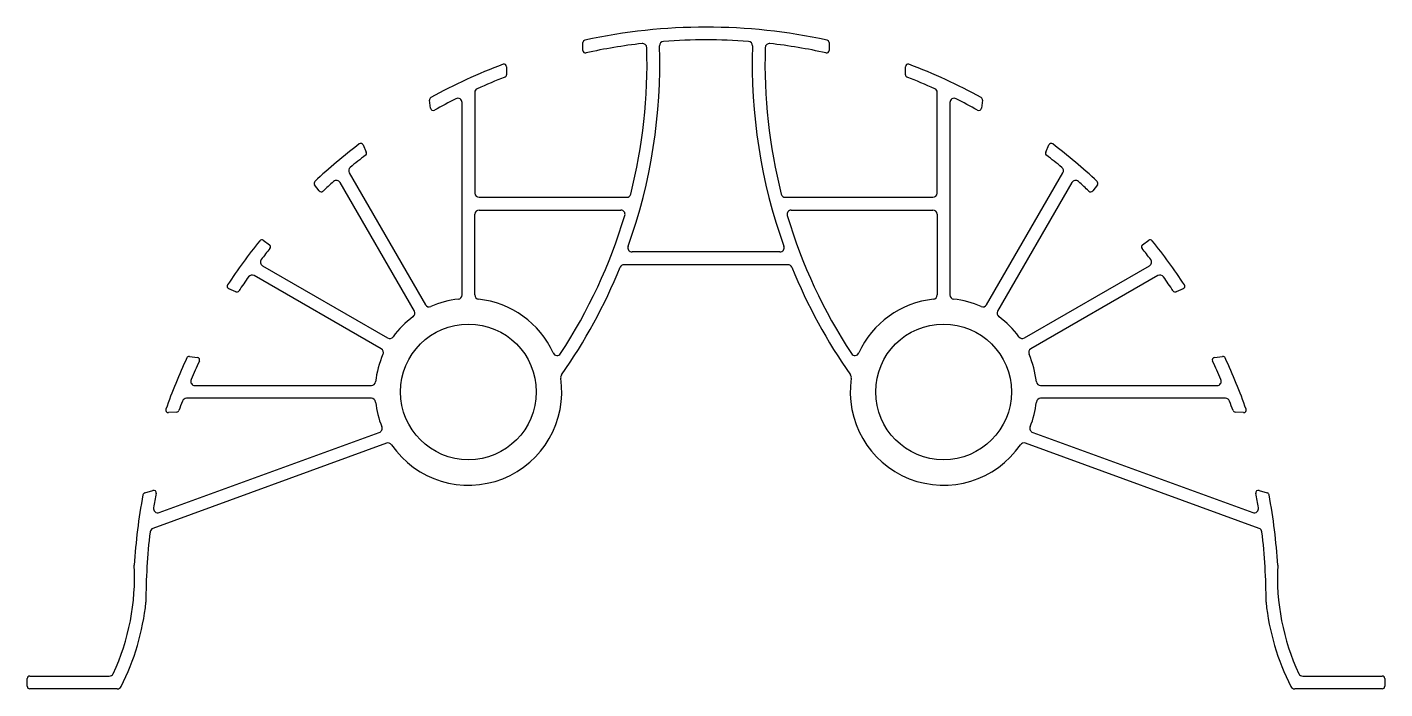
# Model space of a CAD drawing. Extents: x 667 to 827, y 587 to 665.
import ezdxf

# ---------------------------------------------------------------- set-up
doc = ezdxf.new("R2010")
doc.units = 0
doc.layers.add('A-WALLS', color=7, linetype='CONTINUOUS')

msp = doc.modelspace()

# ---------------------------------------------------------------- linework, layer by layer
at = {"layer": 'A-WALLS'}
for p, q in [((732.71, 662.45), (732.71, 663.37)), ((761.71, 663.37), (761.71, 662.45)), ((723.71, 660.53), (723.71, 659.57)), ((770.71, 659.57), (770.71, 660.53)), ((714.75, 655.63), (714.63, 656.58)), ((718.46, 633.62), (718.46, 656.3)), ((719.96, 657.48), (719.96, 645.63)), ((774.46, 645.63), (774.46, 657.48)), ((775.96, 656.3), (775.96, 633.62)), ((779.8, 656.58), (779.67, 655.63)), ((706.81, 651.3), (707.17, 650.44)), ((787.25, 650.44), (787.61, 651.3)), ((705.16, 648.02), (714.14, 632.46)), ((780.28, 632.46), (789.26, 648.02)), ((701.63, 645.89), (701.09, 646.61)), ((712.85, 631.71), (704.1, 646.87)), ((790.32, 646.87), (781.58, 631.71)), ((793.33, 646.61), (792.79, 645.89)), ((720.46, 645.13), (737.86, 645.13)), ((756.56, 645.13), (773.96, 645.13)), ((720.46, 643.63), (737.17, 643.63)), ((757.26, 643.63), (773.96, 643.63)), ((719.96, 633.62), (719.96, 643.13)), ((774.46, 643.13), (774.46, 633.62)), ((695.04, 640.06), (695.76, 639.53)), ((798.66, 639.53), (799.39, 640.06)), ((755.92, 638.69), (738.5, 638.69)), ((694.95, 637.06), (709.69, 628.55)), ((756.87, 637.19), (737.55, 637.19)), ((784.74, 628.55), (799.48, 637.06)), ((708.94, 627.26), (693.96, 635.9)), ((800.47, 635.9), (785.49, 627.26)), ((691.8, 634), (690.96, 634.36)), ((803.46, 634.36), (802.62, 634)), ((686.34, 626.37), (687.27, 626.25)), ((807.15, 626.25), (808.08, 626.37)), ((686.98, 622.94), (707.78, 622.94)), ((786.64, 622.94), (807.44, 622.94)), ((707.78, 621.44), (685.98, 621.44)), ((808.45, 621.44), (786.64, 621.44)), ((684.84, 619.81), (683.86, 619.75)), ((810.56, 619.75), (809.58, 619.81)), ((709.57, 616.14), (682.02, 606.11)), ((682.77, 607.98), (708.71, 617.42)), ((812.4, 606.11), (784.85, 616.14)), ((785.71, 617.42), (811.65, 607.98)), ((681.06, 610.28), (682.03, 610.58)), ((812.39, 610.58), (813.36, 610.28)), ((667.21, 587.49), (667.21, 588.39)), ((667.51, 588.69), (676.89, 588.69)), ((817.53, 588.69), (826.91, 588.69)), ((827.21, 588.39), (827.21, 587.49)), ((677.83, 587.19), (667.51, 587.19)), ((826.91, 587.19), (816.59, 587.19))]:
    msp.add_line(p, q, dxfattribs=at)
for centre in [(719.21, 622.19), (775.21, 622.19)]:
    msp.add_circle(centre, 8, dxfattribs=at)
for centre, radius, start, end in [((747.21, 597.69), 67.5, 77.8009, 102.1991), ((733.01, 663.37), 0.3, 102.1991, 180), ((733.01, 662.45), 0.3, 180, 282.3673), ((747.21, 597.69), 66, 96.5541, 102.3673), ((677.95, 660.86), 63.81, 340.3073, 1.906), ((677.95, 660.86), 62.31, 345.7342, 1.7621), ((739.73, 662.76), 0.5, 1.7621, 96.5541), ((742.23, 663), 0.5, 94.3627, 181.906), ((747.21, 597.69), 66, 85.6373, 94.3627), ((752.19, 663), 0.5, 358.094, 85.6373), ((816.47, 660.86), 63.81, 178.094, 199.6927), ((816.47, 660.86), 62.31, 178.2379, 194.2658), ((754.69, 662.76), 0.5, 83.4459, 178.2379), ((747.21, 597.69), 66, 77.6327, 83.4459), ((761.41, 662.45), 0.3, 257.6327, 360), ((761.41, 663.37), 0.3, 360, 77.8009), ((747.21, 597.69), 67.5, 110.7424, 118.7161), ((723.41, 660.53), 0.3, 0, 110.7424), ((771.01, 660.53), 0.3, 69.2576, 180), ((747.21, 597.69), 67.5, 61.2839, 69.2576), ((747.21, 597.69), 66, 111.0372, 114.1042), ((723.41, 659.57), 0.3, 291.0372, 0), ((771.01, 659.57), 0.3, 180, 248.9628), ((747.21, 597.69), 66, 65.8958, 68.9628), ((720.46, 657.48), 0.5, 114.1042, 180), ((773.96, 657.48), 0.5, 360, 65.8958), ((714.92, 656.62), 0.3, 118.7161, 187.5928), ((747.21, 597.69), 66, 116.5235, 119.0169), ((717.96, 656.3), 0.5, 360, 116.5235), ((776.46, 656.3), 0.5, 63.4765, 180), ((747.21, 597.69), 66, 60.9831, 63.4765), ((779.5, 656.62), 0.3, 352.4072, 61.2839), ((715.05, 655.67), 0.3, 187.5928, 299.0169), ((779.37, 655.67), 0.3, 240.9831, 352.4072), ((747.21, 597.69), 67.5, 127.2525, 133.0534), ((706.53, 651.18), 0.3, 23.0781, 127.2525), ((787.89, 651.18), 0.3, 52.7475, 156.9219), ((747.21, 597.69), 67.5, 46.9466, 52.7475), ((747.21, 597.69), 66, 127.449, 129.4451), ((706.9, 650.32), 0.3, 307.449, 23.0781), ((787.52, 650.32), 0.3, 156.9219, 232.551), ((747.21, 597.69), 66, 50.5549, 52.551), ((705.6, 648.27), 0.5, 129.4451, 210), ((788.83, 648.27), 0.5, 330, 50.5549), ((701.33, 646.79), 0.3, 133.0534, 216.5652), ((747.21, 597.69), 66, 131.6698, 133.1418), ((703.66, 646.62), 0.5, 30, 131.6698), ((790.76, 646.62), 0.5, 48.3302, 150), ((747.21, 597.69), 66, 46.8582, 48.3302), ((793.09, 646.79), 0.3, 323.4348, 46.9466), ((701.87, 646.07), 0.3, 216.5652, 313.1418), ((720.46, 645.63), 0.5, 180, 270), ((737.86, 645.63), 0.5, 270, 345.7342), ((756.56, 645.63), 0.5, 194.2658, 270), ((773.96, 645.63), 0.5, 270, 360), ((792.55, 646.07), 0.3, 226.8582, 323.4348), ((720.46, 643.13), 0.5, 90, 180), ((737.17, 643.13), 0.5, 343.3295, 90), ((757.26, 643.13), 0.5, 90, 196.6705), ((773.96, 643.13), 0.5, 360, 90), ((677.95, 660.86), 62.31, 326.7755, 343.3295), ((816.47, 660.86), 62.31, 196.6705, 213.2245), ((747.21, 597.69), 67.5, 141.1755, 146.6432), ((694.86, 639.82), 0.3, 53.5264, 141.1755), ((799.56, 639.82), 0.3, 38.8245, 126.4736), ((747.21, 597.69), 67.5, 33.3568, 38.8245), ((747.21, 597.69), 66, 141.1435, 142.5722), ((695.58, 639.28), 0.3, 321.1435, 53.5264), ((738.5, 639.19), 0.5, 160.3073, 270), ((755.92, 639.19), 0.5, 270, 19.6927), ((798.84, 639.28), 0.3, 126.4736, 218.8565), ((747.21, 597.69), 66, 37.4278, 38.8565), ((695.2, 637.5), 0.5, 142.5722, 240), ((677.95, 660.86), 63.81, 324.9215, 337.9232), ((737.55, 636.69), 0.5, 90, 157.9232), ((756.87, 636.69), 0.5, 22.0768, 90), ((816.47, 660.86), 63.81, 202.0768, 215.0785), ((799.23, 637.5), 0.5, 300, 37.4278), ((747.21, 597.69), 66, 144.7726, 146.5055), ((693.71, 635.47), 0.5, 60, 144.7726), ((800.72, 635.47), 0.5, 35.2274, 120), ((747.21, 597.69), 66, 33.4945, 35.2274), ((691.08, 634.64), 0.3, 146.6432, 246.685), ((691.92, 634.28), 0.3, 246.685, 326.5055), ((717.96, 633.62), 0.5, 276.2401, 0), ((720.46, 633.62), 0.5, 180, 263.7599), ((773.96, 633.62), 0.5, 276.2401, 360), ((776.46, 633.62), 0.5, 180, 263.7599), ((802.5, 634.28), 0.3, 213.4945, 293.315), ((803.34, 634.64), 0.3, 293.315, 33.3568), ((714.58, 632.71), 0.5, 210, 293.7599), ((719.21, 622.19), 11, 96.2401, 113.7599), ((719.21, 622.19), 11, 24.69, 83.7599), ((775.21, 622.19), 11, 96.2401, 155.31), ((775.21, 622.19), 11, 66.2401, 83.7599), ((779.84, 632.71), 0.5, 246.2401, 330), ((719.21, 622.19), 11, 126.2401, 143.7599), ((712.41, 631.46), 0.5, 306.2401, 30), ((782.01, 631.46), 0.5, 150, 233.7599), ((775.21, 622.19), 11, 36.2401, 53.7599), ((708.69, 626.82), 0.5, 336.2401, 60), ((709.94, 628.99), 0.5, 240, 323.7599), ((784.49, 628.99), 0.5, 216.2401, 300), ((785.74, 626.82), 0.5, 120, 203.7599), ((747.21, 597.69), 67.5, 155.0162, 160.5686), ((686.3, 626.07), 0.3, 82.753, 155.0162), ((747.21, 597.69), 66, 154.7672, 156.8506), ((687.24, 625.95), 0.3, 334.7672, 82.753), ((719.21, 622.19), 11, 156.2401, 173.7599), ((729.66, 626.99), 0.5, 204.69, 326.7755), ((764.76, 626.99), 0.5, 213.2245, 335.31), ((775.21, 622.19), 11, 6.2401, 23.7599), ((807.18, 625.95), 0.3, 97.247, 205.2328), ((747.21, 597.69), 66, 23.1494, 25.2328), ((808.12, 626.07), 0.3, 24.9838, 97.247), ((747.21, 597.69), 67.5, 19.4314, 24.9838), ((730.58, 623.9), 0.5, 144.9215, 188.5607), ((763.84, 623.9), 0.5, 351.4393, 35.0785), ((686.98, 623.44), 0.5, 156.8506, 270), ((707.78, 623.44), 0.5, 270, 353.7599), ((719.21, 622.19), 11, 214.5397, 8.5607), ((775.21, 622.19), 11, 171.4393, 325.4603), ((786.64, 623.44), 0.5, 186.2401, 270), ((807.44, 623.44), 0.5, 270, 23.1494), ((747.21, 597.69), 66, 159.2089, 160.2319), ((685.98, 620.94), 0.5, 90, 159.2089), ((707.78, 620.94), 0.5, 6.2401, 90), ((719.21, 622.19), 11, 186.2401, 201.9289), ((775.21, 622.19), 11, 338.0711, 353.7599), ((786.64, 620.94), 0.5, 90, 173.7599), ((808.45, 620.94), 0.5, 20.7911, 90), ((747.21, 597.69), 66, 19.7681, 20.7911), ((683.84, 620.05), 0.3, 160.5686, 273.9537), ((684.82, 620.11), 0.3, 273.9537, 340.2319), ((809.6, 620.11), 0.3, 199.7681, 266.0463), ((810.58, 620.05), 0.3, 266.0463, 19.4314), ((708.54, 617.89), 0.5, 290, 21.9289), ((785.88, 617.89), 0.5, 158.0711, 250), ((709.74, 615.67), 0.5, 34.5397, 110), ((784.68, 615.67), 0.5, 70, 145.4603), ((747.21, 597.69), 67.5, 169.4519, 176.543), ((681.15, 609.99), 0.3, 107.3388, 169.4519), ((682.12, 610.29), 0.3, 349.0395, 107.3388), ((747.21, 597.69), 66, 169.0395, 170.542), ((812.3, 610.29), 0.3, 72.6612, 190.9605), ((747.21, 597.69), 66, 9.458, 10.9605), ((813.28, 609.99), 0.3, 10.5481, 72.6612), ((747.21, 597.69), 67.5, 3.457, 10.5481), ((682.6, 608.45), 0.5, 170.542, 290), ((811.82, 608.45), 0.5, 250, 9.458), ((747.21, 597.69), 66, 173.024, 180.2468), ((682.2, 605.64), 0.5, 110, 173.024), ((812.23, 605.64), 0.5, 6.976, 70), ((747.21, 597.69), 66, 359.7532, 6.976), ((652.76, 600.39), 27.11, 335.0959, 2.8865), ((841.66, 600.39), 27.11, 177.1135, 204.9041), ((652.76, 600.39), 28.61, 333.1283, 354.0022), ((841.66, 600.39), 28.61, 185.9978, 206.8717), ((676.89, 589.19), 0.5, 270, 335.0959), ((817.53, 589.19), 0.5, 204.9041, 270), ((667.51, 588.39), 0.3, 90, 180), ((667.51, 587.49), 0.3, 180, 270), ((677.83, 587.69), 0.5, 270, 333.1283), ((816.59, 587.69), 0.5, 206.8717, 270), ((826.91, 588.39), 0.3, 360, 90), ((826.91, 587.49), 0.3, 270, 360)]:
    msp.add_arc(centre, radius, start, end, dxfattribs=at)

doc.saveas('drawing.dxf')
